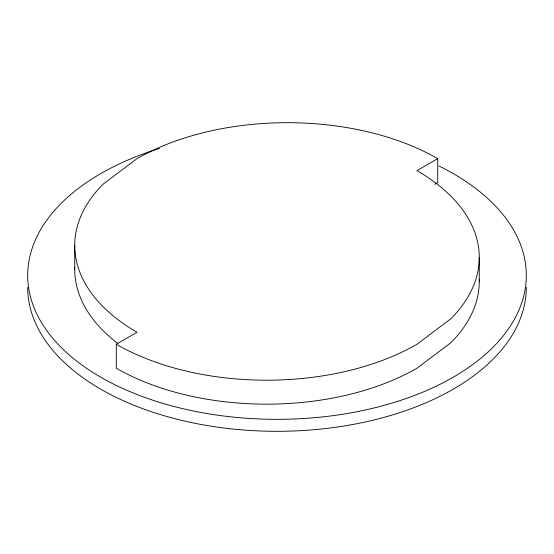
<?xml version="1.0" encoding="UTF-8"?>
<svg xmlns="http://www.w3.org/2000/svg" width="554" height="554" viewBox="0 0 554 554"><rect width="100%" height="100%" fill="white"/><g stroke="black" fill="none" stroke-linecap="round" stroke-linejoin="round"><path stroke-width="0.83" d="M479.252 279.708A212.639 122.766 0 0 1 450.783 342.767L416.989 368.195A212.639 122.766 0 0 1 116.271 368.195L116.271 344.242L137.011 332.268A212.639 122.766 0 0 1 103.217 184.08L137.011 158.652A212.639 122.766 0 0 1 437.729 158.652L437.729 182.605L434.765 184.316M437.729 158.652L416.989 170.625A212.639 122.766 0 0 1 450.783 318.82L416.989 344.242A212.639 122.766 0 0 1 116.271 344.242M479.265 257.437L479.265 281.384M74.735 245.464L74.735 269.41M526.3 287.374A249.3 143.929 0 0 1 277 431.303A249.3 143.929 0 0 1 27.7 287.374M438.803 165.902A249.3 143.929 0 0 1 445.104 381.685A249.3 143.929 0 0 1 73.46 358.507A249.3 143.929 0 0 1 159.427 148.479M117.635 343.355A212.639 122.766 0 0 1 74.748 267.734"/></g></svg>
